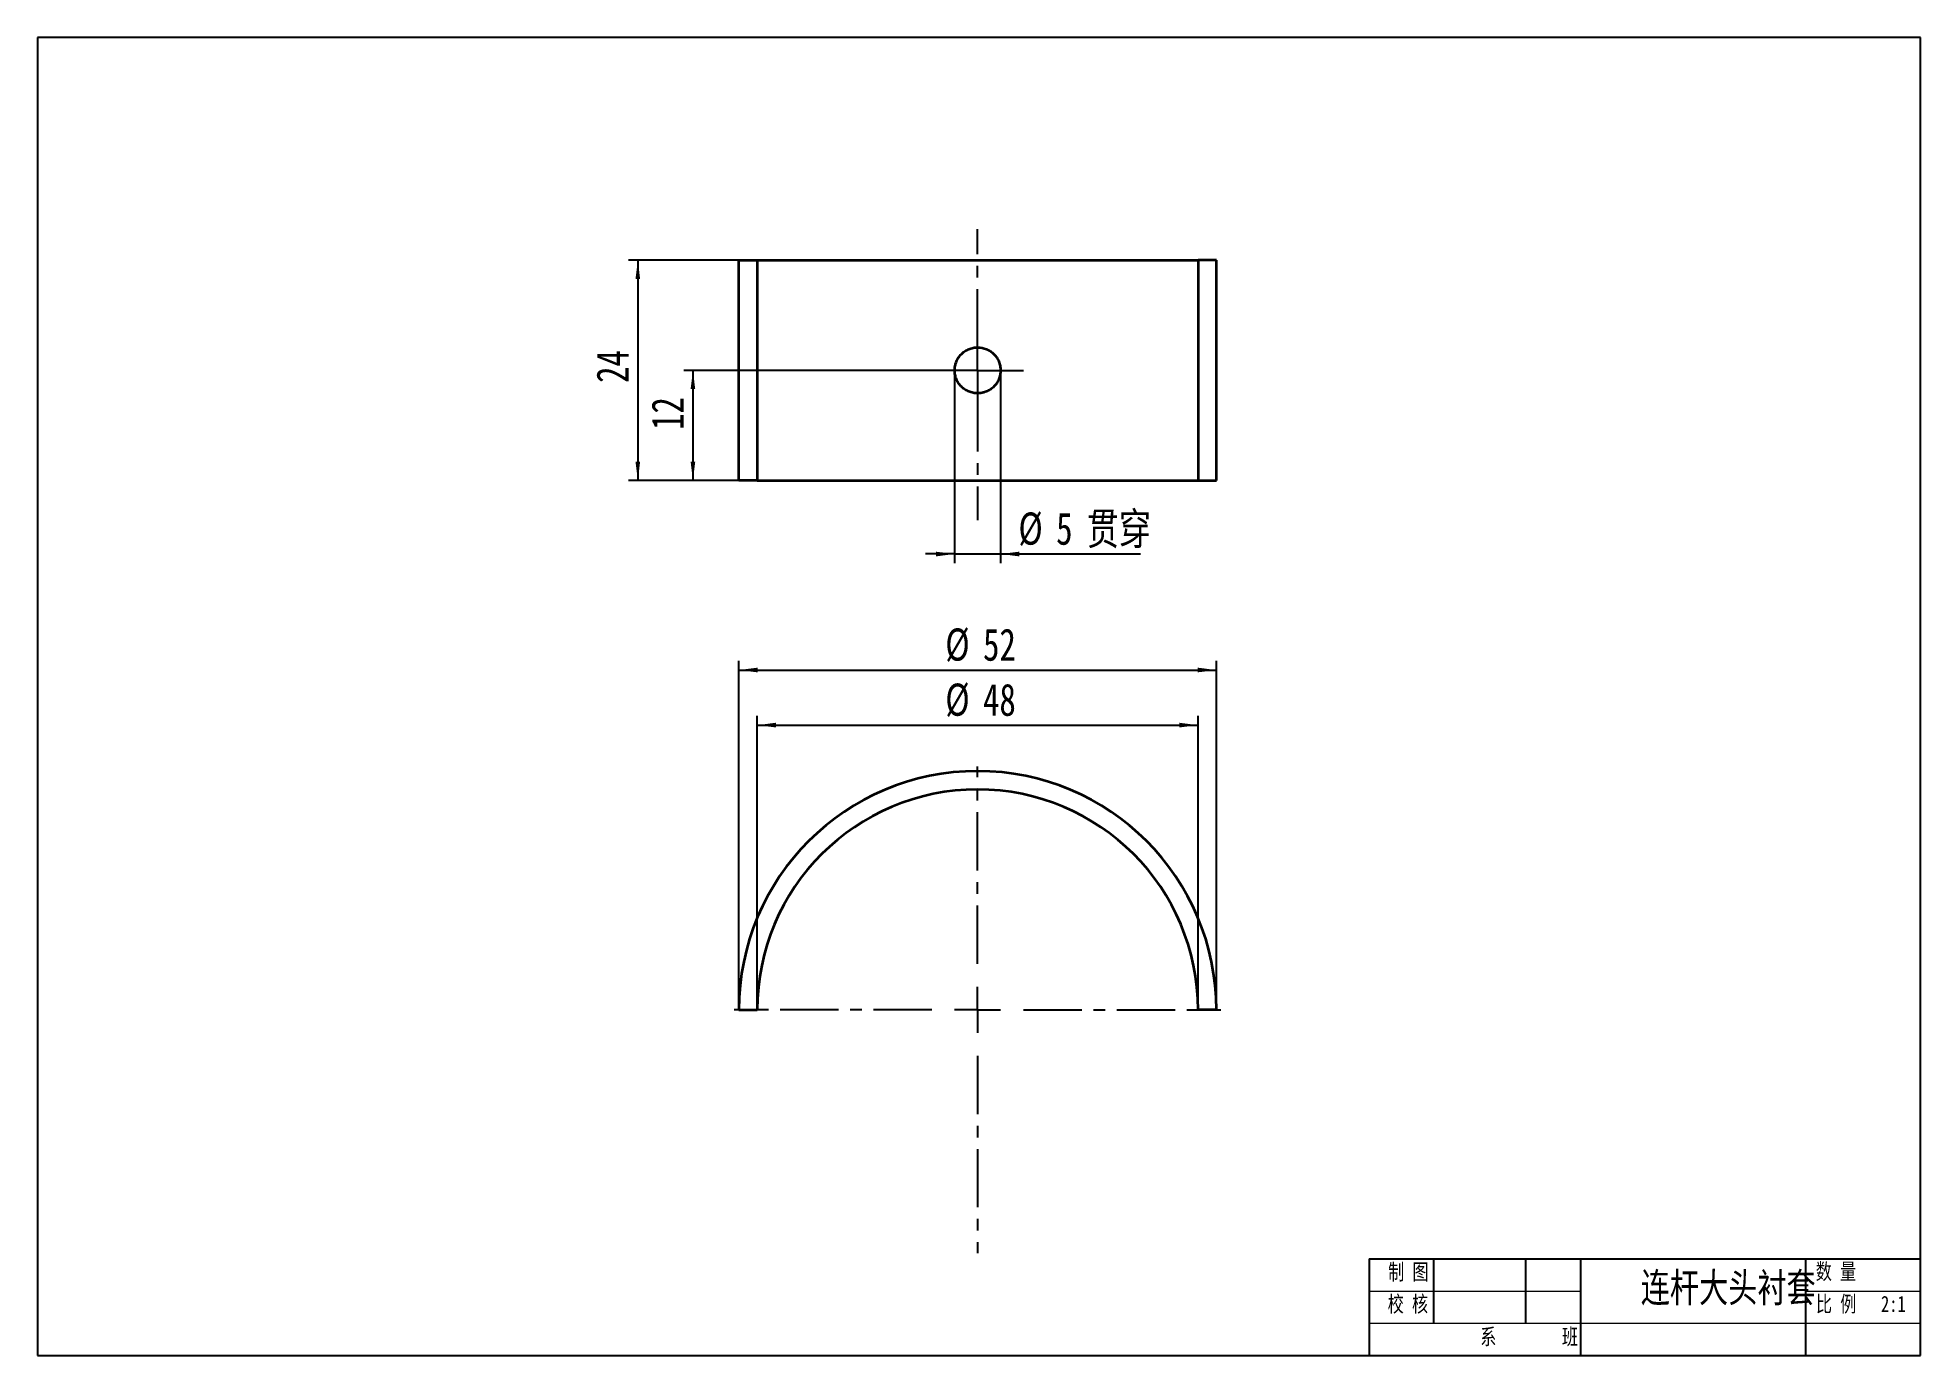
# Model space of a CAD drawing. Header units: millimetres. Extents: x 2 to 208, y 2 to 146.
import ezdxf

# ---------------------------------------------------------------- set-up
doc = ezdxf.new("R2010")
doc.units = ezdxf.units.MM
doc.header["$LTSCALE"] = 0.5
doc.linetypes.add('CENTERX2', pattern=[20.32, 12.7, -2.54, 2.54, -2.54])
doc.layers.add('中心线', color=6, linetype='CENTERX2')
doc.layers.add('尺寸', color=7, linetype='Continuous')
doc.layers.add('轮廓', color=4, linetype='Continuous', lineweight=35)
doc.styles.add('SLDTEXTSTYLE0', font='HYSWLONGFANGSONG.TTF', dxfattribs={"bigfont": 'bigfont'})
doc.styles.add('SLDTEXTSTYLE1', font='HYSWLONGFANGSONG.TTF')
doc.dimstyles.new('SLDDIMSTYLE0', dxfattribs={"dimtxt": 3.5, "dimasz": 2.04, "dimexe": 0, "dimexo": 0.0625, "dimgap": 0.875, "dimtad": 2, "dimdec": 1, "dimrnd": 1e-09, "dimzin": 12, "dimdsep": 46, "dimtxsty": 'SLDTEXTSTYLE1', "dimsah": 1, "dimcen": 0.09, "dimadec": 0, "dimazin": 3, "dimtfac": 1, "dimtdec": 1, "dimtofl": 0, "dimtmove": 0, "dimatfit": 3, "dimfxl": 0, "dimfrac": 2, "dimtolj": 1, "dimtzin": 12, "dimarcsym": 0})
doc.dimstyles.new('SLDDIMSTYLE1', dxfattribs={"dimtxt": 3.5, "dimasz": 2.04, "dimexe": 0, "dimexo": 0.0625, "dimgap": 0.875, "dimtad": 2, "dimdec": 1, "dimrnd": 1e-09, "dimzin": 12, "dimdsep": 46, "dimtxsty": 'SLDTEXTSTYLE1', "dimsah": 1, "dimcen": 0.09, "dimadec": 0, "dimazin": 3, "dimtfac": 1, "dimtdec": 1, "dimtmove": 0, "dimatfit": 0, "dimfxl": 0, "dimfrac": 2, "dimtolj": 1, "dimtzin": 12, "dimarcsym": 0})

# ---------------------------------------------------------------- blocks, each defined once
blk = doc.blocks.new('_D')
at = {"layer": '尺寸'}
for p, q in [((80.85, 121.77), (66.85, 121.77)), ((67.85, 121.77), (67.85, 97.77)), ((80.85, 97.77), (66.85, 97.77))]:
    blk.add_line(p, q, dxfattribs=at)
for points in [[(67.85, 121.77), (67.6, 119.73), (68.1, 119.73)], [(67.85, 97.77), (68.1, 99.81), (67.6, 99.81)]]:
    blk.add_solid(points, dxfattribs=at)
at = {"layer": '尺寸', "insert": (63.34, 108.4), "char_height": 3.5, "attachment_point": 1, "rotation": 90, "style": 'SLDTEXTSTYLE1'}
blk.add_mtext('24', dxfattribs=at)
blk = doc.blocks.new('_D_1')
at = {"layer": '尺寸'}
for p, q in [((99.85, 109.77), (72.85, 109.77)), ((73.85, 109.77), (73.85, 97.77)), ((80.85, 97.77), (72.85, 97.77))]:
    blk.add_line(p, q, dxfattribs=at)
for points in [[(73.85, 109.77), (73.6, 107.73), (74.1, 107.73)], [(73.85, 97.77), (74.1, 99.81), (73.6, 99.81)]]:
    blk.add_solid(points, dxfattribs=at)
at = {"layer": '尺寸', "insert": (69.34, 103.28), "char_height": 3.5, "attachment_point": 1, "rotation": 90, "style": 'SLDTEXTSTYLE1'}
blk.add_mtext('12', dxfattribs=at)
blk = doc.blocks.new('_D_2')
at = {"layer": '尺寸'}
for p, q in [((102.35, 109.77), (102.35, 88.77)), ((107.35, 109.77), (107.35, 88.77)), ((102.35, 89.77), (99.17, 89.77)), ((102.35, 89.77), (107.35, 89.77)), ((107.35, 89.77), (122.59, 89.77))]:
    blk.add_line(p, q, dxfattribs=at)
for points in [[(102.35, 89.77), (100.31, 90.02), (100.31, 89.51)], [(107.35, 89.77), (109.39, 89.51), (109.39, 90.02)]]:
    blk.add_solid(points, dxfattribs=at)
at = {"layer": '尺寸', "char_height": 3.5, "attachment_point": 1}
for s, insert, style in [('%%c', (109.29, 94.29), 'SLDTEXTSTYLE1'), (' 贯穿', (114.94, 94.28), 'SLDTEXTSTYLE0'), ('5', (113.4, 94.28), 'SLDTEXTSTYLE1')]:
    blk.add_mtext(s, dxfattribs=dict(at, insert=insert, style=style))
blk = doc.blocks.new('SW_CENTERMARKSYMBOL_0')
at = {"layer": '中心线', "color": 0}
for p, q in [((0, 2.5), (0, 15.39)), ((0, 0), (0, 2.5)), ((-2.5, 0), (-5, 0)), ((0, 0), (-2.5, 0)), ((0, 0), (0, -2.5)), ((0, 0), (2.5, 0)), ((2.5, 0), (5, 0)), ((0, -2.5), (0, -16.33))]:
    blk.add_line(p, q, dxfattribs=at)
blk = doc.blocks.new('_D_3')
at = {"layer": '尺寸'}
for p, q in [((78.85, 40.13), (78.85, 78.13)), ((130.85, 40.13), (130.85, 78.13)), ((78.85, 77.13), (130.85, 77.13))]:
    blk.add_line(p, q, dxfattribs=at)
for points in [[(78.85, 77.13), (80.89, 76.88), (80.89, 77.39)], [(130.85, 77.13), (128.81, 77.39), (128.81, 76.88)]]:
    blk.add_solid(points, dxfattribs=at)
at = {"layer": '尺寸', "char_height": 3.5, "attachment_point": 1, "style": 'SLDTEXTSTYLE1'}
for s, insert in [('%%c', (101.33, 81.66)), ('52', (105.44, 81.65))]:
    blk.add_mtext(s, dxfattribs=dict(at, insert=insert))
blk = doc.blocks.new('_D_4')
at = {"layer": '尺寸'}
for p, q in [((80.85, 40.13), (80.85, 72.13)), ((128.85, 40.13), (128.85, 72.13)), ((80.85, 71.13), (128.85, 71.13))]:
    blk.add_line(p, q, dxfattribs=at)
for points in [[(80.85, 71.13), (82.89, 70.88), (82.89, 71.39)], [(128.85, 71.13), (126.81, 71.39), (126.81, 70.88)]]:
    blk.add_solid(points, dxfattribs=at)
at = {"layer": '尺寸', "char_height": 3.5, "attachment_point": 1, "style": 'SLDTEXTSTYLE1'}
for s, insert in [('%%c', (101.33, 75.66)), ('48', (105.44, 75.65))]:
    blk.add_mtext(s, dxfattribs=dict(at, insert=insert))
blk = doc.blocks.new('SW_CENTERMARKSYMBOL_1')
at = {"layer": '中心线', "color": 0}
for p, q in [((0, 5), (0, 26.5)), ((0, 0), (0, 2.5)), ((-5, 0), (-26.5, 0)), ((0, 0), (-2.5, 0)), ((0, 0), (0, -2.5)), ((0, 0), (2.5, 0)), ((5, 0), (26.5, 0)), ((0, -5), (0, -26.51))]:
    blk.add_line(p, q, dxfattribs=at)

msp = doc.modelspace()

# ---------------------------------------------------------------- linework, layer by layer
at = {"color": 7, "linetype": 'Continuous', "lineweight": 25}
for p, q in [((207.5, 146), (2.5, 146)), ((2.5, 146), (2.5, 2.5)), ((207.5, 2.5), (207.5, 146)), ((147.5, 13), (207.5, 13)), ((147.5, 13), (147.5, 2.5)), ((154.5, 13), (154.5, 6)), ((164.5, 13), (164.5, 6)), ((170.49, 13), (170.5, 2.5)), ((195, 13), (195, 2.5)), ((170.49, 6), (170.49, 2.5)), ((2.5, 2.5), (207.5, 2.5))]:
    msp.add_line(p, q, dxfattribs=at)
at = {"color": 7, "linetype": 'Continuous', "lineweight": 18}
for p, q in [((147.5, 9.5), (170.5, 9.5)), ((195, 9.5), (207.5, 9.5)), ((147.5, 6), (207.5, 6))]:
    msp.add_line(p, q, dxfattribs=at)
at = {"layer": '轮廓'}
for p, q in [((78.85, 97.77), (78.85, 121.77)), ((78.85, 121.77), (80.85, 121.77)), ((80.85, 121.77), (80.85, 97.77)), ((80.85, 121.77), (128.85, 121.77)), ((128.85, 121.77), (128.85, 97.77)), ((130.85, 121.77), (128.85, 121.77)), ((130.85, 97.77), (130.85, 121.77)), ((80.85, 97.77), (78.85, 97.77)), ((80.85, 97.77), (128.85, 97.77)), ((128.85, 97.77), (130.85, 97.77)), ((78.85, 40.13), (80.85, 40.13)), ((130.85, 40.13), (128.85, 40.13))]:
    msp.add_line(p, q, dxfattribs=at)
for radius in [26, 24]:
    msp.add_arc((104.85, 40.13), radius, 0, 180, dxfattribs=at)
msp.add_open_spline([(104.85, 112.27), (104.68, 112.27), (104.52, 112.25), (104.2, 112.19), (104.04, 112.14), (103.74, 112.01), (103.6, 111.94), (103.33, 111.76), (103.2, 111.65), (102.97, 111.42), (102.86, 111.29), (102.68, 111.02), (102.6, 110.88), (102.48, 110.57), (102.43, 110.42), (102.37, 110.09), (102.35, 109.93), (102.35, 109.61), (102.37, 109.44), (102.43, 109.12), (102.48, 108.96), (102.6, 108.66), (102.68, 108.51), (102.86, 108.24), (102.96, 108.12), (103.2, 107.88), (103.32, 107.78), (103.59, 107.6), (103.74, 107.52), (104.04, 107.4), (104.2, 107.35), (104.52, 107.28), (104.69, 107.27), (105.01, 107.27), (105.17, 107.28), (105.5, 107.35), (105.65, 107.39), (105.96, 107.52), (106.1, 107.6), (106.37, 107.78), (106.5, 107.88), (106.73, 108.11), (106.84, 108.24), (107.02, 108.51), (107.1, 108.66), (107.22, 108.96), (107.27, 109.12), (107.33, 109.44), (107.35, 109.6), (107.35, 109.93), (107.33, 110.09), (107.27, 110.41), (107.22, 110.57), (107.1, 110.87), (107.02, 111.02), (106.84, 111.29), (106.73, 111.42), (106.5, 111.65), (106.38, 111.75), (106.1, 111.94), (105.96, 112.01), (105.51, 112.2), (105.18, 112.27), (104.85, 112.27)], degree=3, knots=[0, 0, 0, 0, 0.03125, 0.03125, 0.0625, 0.0625, 0.09375, 0.09375, 0.125, 0.125, 0.15625, 0.15625, 0.1875, 0.1875, 0.21875, 0.21875, 0.25, 0.25, 0.28125, 0.28125, 0.3125, 0.3125, 0.34375, 0.34375, 0.375, 0.375, 0.40625, 0.40625, 0.4375, 0.4375, 0.46875, 0.46875, 0.5, 0.5, 0.53125, 0.53125, 0.5625, 0.5625, 0.59375, 0.59375, 0.625, 0.625, 0.65625, 0.65625, 0.6875, 0.6875, 0.71875, 0.71875, 0.75, 0.75, 0.78125, 0.78125, 0.8125, 0.8125, 0.84375, 0.84375, 0.875, 0.875, 0.90625, 0.90625, 0.9375, 0.9375, 1, 1, 1, 1], dxfattribs=at)

# ---------------------------------------------------------------- block references
at = {"layer": '中心线'}
for name, p in [('SW_CENTERMARKSYMBOL_0', (104.85, 109.77)), ('SW_CENTERMARKSYMBOL_1', (104.85, 40.13))]:
    msp.add_blockref(name, p, dxfattribs=at)

# ---------------------------------------------------------------- texts
at = {"color": 7, "linetype": 'Continuous', "lineweight": 18, "attachment_point": 2}
for s, insert, char_height, style in [('制 图', (151.75, 12.47), 1.75, 'SLDTEXTSTYLE0'), ('数 量', (198.31, 12.52), 1.75, 'SLDTEXTSTYLE0'), ('连杆大头衬套', (186.58, 11.47), 3.175, 'SLDTEXTSTYLE0'), ('校 核', (151.7, 8.98), 1.75, 'SLDTEXTSTYLE0'), ('比 例', (198.33, 8.98), 1.75, 'SLDTEXTSTYLE0'), ('2:1', (204.56, 8.98), 1.75, 'SLDTEXTSTYLE1'), ('系        班', (164.9, 5.41), 1.75, 'SLDTEXTSTYLE0')]:
    msp.add_mtext(s, dxfattribs=dict(at, insert=insert, char_height=char_height, style=style))

# ---------------------------------------------------------------- dimensions: what is measured, and where the dimension line sits
at = {"layer": '尺寸'}
for base, p1, picture, middle in [((67.85, 97.77), (80.85, 121.77), '_D', (67.85, 109.94)), ((73.85, 97.77), (99.85, 109.77), '_D_1', (73.85, 104.81))]:
    dim = msp.add_linear_dim(base=base, p1=p1, p2=(80.85, 97.77), angle=90, dimstyle='SLDDIMSTYLE0', dxfattribs=at)
    dim.commit()
    dim.dimension.update_dxf_attribs({"geometry": picture, "text_midpoint": middle, "dimtype": 160})
dim = msp.add_linear_dim(base=(107.35, 89.77), p1=(102.35, 109.77), p2=(107.35, 109.77), text='%%c<> 贯穿', dimstyle='SLDDIMSTYLE1', dxfattribs=at)
dim.commit()
dim.dimension.update_dxf_attribs({"geometry": '_D_2', "text_midpoint": (115.94, 89.77), "dimtype": 160})
for base, p1, p2, picture, middle in [((130.85, 77.13), (78.85, 40.13), (130.85, 40.13), '_D_3', (104.92, 77.13)), ((128.85, 71.13), (80.85, 40.13), (128.85, 40.13), '_D_4', (104.92, 71.13))]:
    dim = msp.add_linear_dim(base=base, p1=p1, p2=p2, angle=0, text='%%c<>', dimstyle='SLDDIMSTYLE0', dxfattribs=at)
    dim.commit()
    dim.dimension.update_dxf_attribs({"geometry": picture, "text_midpoint": middle, "dimtype": 160})

doc.saveas('drawing.dxf')
